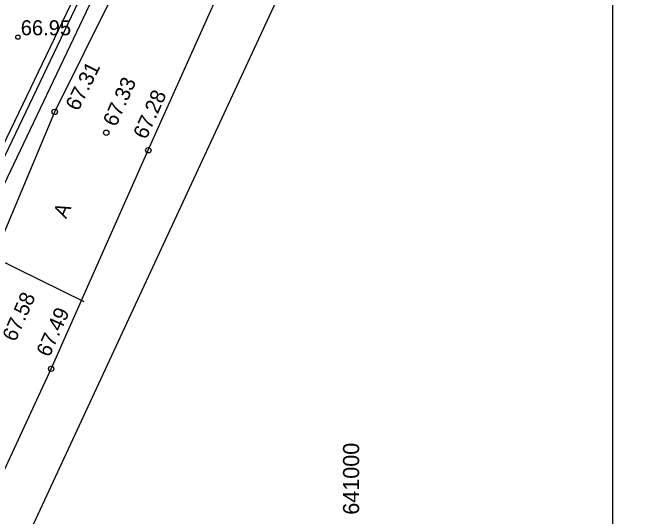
# Model space of a CAD drawing. Extents: x 640554 to 641014, y 6454407 to 6455050.
# Drawn here: x 640984.24 to 641013.68, y 6454802.99 to 6454826.41 of the extents above; entities that cross this region are included whole.
import ezdxf

# ---------------------------------------------------------------- set-up
doc = ezdxf.new("R2010")
doc.units = 0
for name, color, linetype in [('Default', 7, 'Continuous'), ('KORGUS-EH2000', 7, 'Continuous'), ('KTRASS', 7, 'Continuous'), ('MPKAABEL', 7, 'Continuous'), ('PIIR', 7, 'Continuous'), ('TEE', 7, 'Continuous'), ('VORK', 7, 'Continuous'), ('VORMISTUS', 7, 'Continuous'), ('VTRASS', 7, 'Continuous')]:
    doc.layers.add(name, color=color, linetype=linetype)

# ---------------------------------------------------------------- blocks, each defined once
blk = doc.blocks.new('RING02')
at = {"layer": 'Default'}
blk.add_circle((0, 0), 25, dxfattribs=at)

msp = doc.modelspace()

# ---------------------------------------------------------------- linework, layer by layer
at = {"layer": 'KORGUS-EH2000'}
msp.add_circle((640984.482, 6454825.274), 0.1, dxfattribs=at)
at = {"layer": 'KTRASS'}
msp.add_line((640979.38, 6454809.08), (640993.39, 6454838.47), dxfattribs=at)
at = {"layer": 'MPKAABEL'}
msp.add_lwpolyline([(640978.602, 6454817.328), (640978.903, 6454817.073), (640980.256, 6454816.553), (640987.547, 6454812.986)], dxfattribs=at)
at = {"layer": 'PIIR'}
msp.add_lwpolyline([(641013.68, 6454863.97), (640978.05, 6454787.28), (640966.88, 6454793.12), (640978.51, 6454817.39), (640992.12, 6454846.02), (641000.54, 6454863.75), (641006.37, 6454870.95)], close=True, dxfattribs=at)
at = {"layer": 'TEE'}
for points in [[(640962.942, 6454770.555), (640963.752, 6454772.139), (640966.561, 6454778.835), (640970.432, 6454786.528), (640976.886, 6454800.57), (640981.903, 6454811.589), (640986.194, 6454821.798), (640990.311, 6454830.081), (640994.89, 6454840.15), (641000.169, 6454851.522)], [(640967.365, 6454769.637), (640967.649, 6454770.288), (640970.855, 6454776.914), (640973.012, 6454781.659), (640974.439, 6454784.727), (640974.439, 6454784.727), (640974.439, 6454784.727), (640980.878, 6454798.744), (640986.03, 6454809.848), (640990.551, 6454820.013), (640994.352, 6454828.492), (640998.946, 6454838.348), (641003.245, 6454847.854), (641004.217, 6454849.674)], [(640976.76, 6454813.73), (640978.12, 6454812.61), (640979.116, 6454812.09), (640980.409, 6454812.959), (640983.963, 6454820.598), (640990.996, 6454835.241)]]:
    msp.add_lwpolyline(points, dxfattribs=at)
at = {"layer": 'VORMISTUS'}
msp.add_lwpolyline([(641012.155, 6454872.047), (641012.155, 6454731.237), (640911.375, 6454731.237), (640911.375, 6454872.047)], close=True, dxfattribs=at)
at = {"layer": 'VTRASS'}
msp.add_lwpolyline([(640961.257, 6454770.928), (640965.38, 6454780.73), (640965.46, 6454781.3), (640975.27, 6454802.11), (640978.679, 6454808.886), (640992.665, 6454838.168), (640999.066, 6454852.025)], dxfattribs=at)

# ---------------------------------------------------------------- block references
at = {"layer": 'KORGUS-EH2000', "xscale": 0.005, "yscale": 0.005}
for p in [(640986.194, 6454821.798), (640988.592, 6454820.829), (640990.551, 6454820.013), (640986.03, 6454809.848)]:
    msp.add_blockref('RING02', p, dxfattribs=at)

# ---------------------------------------------------------------- texts
at = {"layer": 'KORGUS-EH2000'}
msp.add_text(' 66.95', height=0.7, dxfattribs=at).set_placement((640984.355, 6454825.361))
for s, rotation, p in [('67.31', 63.5707, (640987.289, 6454821.8)), ('67.33', 65.8541, (640989.046, 6454821.07)), ('67.28', 65.8541, (640990.454, 6454820.48)), ('67.58', 66.0223, (640984.366, 6454811.07)), ('67.49', 66.0223, (640985.949, 6454810.355))]:
    msp.add_text(s, height=0.7, rotation=rotation, dxfattribs=at).set_placement(p)
at = {"layer": 'TEE'}
msp.add_text('A', height=0.7, rotation=65.5589, dxfattribs=at).set_placement((640986.726, 6454816.794))
at = {"layer": 'VORK'}
msp.add_text('641000', height=0.75, rotation=90, dxfattribs=at).set_placement((641000.361, 6454803.063))

doc.saveas('drawing.dxf')
